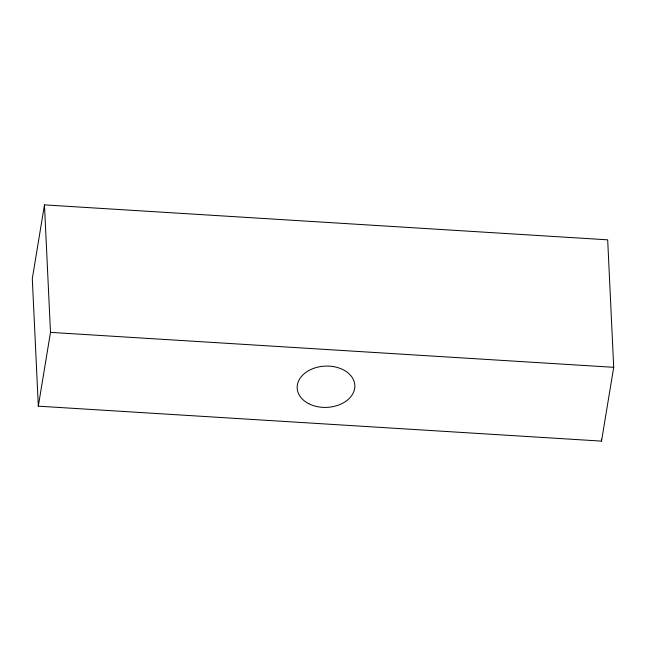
<?xml version="1.0" encoding="UTF-8"?>
<svg xmlns="http://www.w3.org/2000/svg" width="646" height="646" viewBox="0 0 646 646"><rect width="100%" height="100%" fill="white"/><g stroke="black" fill="none" stroke-linecap="round" stroke-linejoin="round"><path stroke-width="0.97" d="M44.477 204.887L32.3 278.684L38.316 406.173L601.523 441.113L613.7 367.316L607.684 239.827L44.477 204.887L50.485 332.375L38.316 406.173M50.485 332.375L613.7 367.316M601.426 439.11L601.523 441.113M308.748 403.693A28.852 20.648 -2.7 0 0 354.646 388.521A28.852 20.648 -2.7 0 0 314.626 368.018A28.852 20.648 -2.7 0 0 308.748 403.693"/></g></svg>
